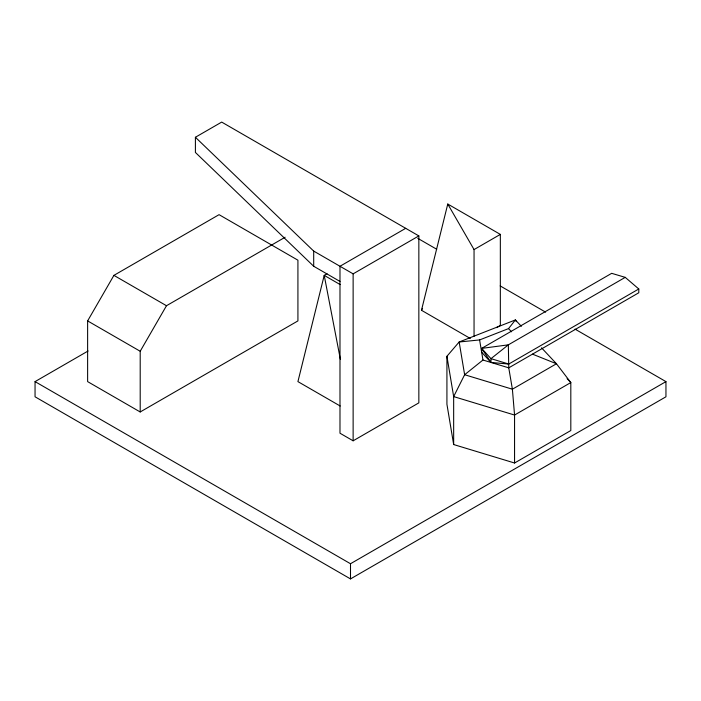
<?xml version="1.0" encoding="UTF-8"?>
<svg xmlns="http://www.w3.org/2000/svg" width="701" height="701" viewBox="0 0 701 701"><rect width="100%" height="100%" fill="white"/><g stroke="black" fill="none" stroke-linecap="round" stroke-linejoin="round"><path stroke-width="1.05" d="M470.292 338.469L421.476 310.28L447.764 204.044L500.339 234.397L500.339 325.457L496.58 327.63M87.625 320.909L113.912 275.37L219.062 214.664L297.925 260.194L297.925 320.909L140.2 411.969L87.625 381.616L87.625 320.909L140.2 351.262L140.2 411.969M140.2 351.262L166.487 305.724L285.141 237.227M421.476 310.28L422.563 308.405M541.531 347.819L556.463 363.758L570.816 382.562L570.816 430.528L514.56 463.002L453.661 444.548L446.923 404.24L446.923 356.283L459.155 341.992L479.598 339.941L508.54 328.603L515.401 319.936L521.369 326.315M638.786 288.978L508.76 364.047L490.98 362.452L481.648 352.191L481.648 348.397L611.675 273.329L625.231 277.359L638.786 288.978L638.786 292.773L508.76 367.841L482.963 360.025L464.632 374.728L453.661 396.591L453.661 444.548M339.985 281.443L313.697 266.266L195.404 152.441L195.404 137.265L221.691 122.088L418.847 235.913L418.847 402.865L353.129 440.806L339.985 433.218L339.985 266.266L405.704 228.324M575.013 329.111L665.95 381.616L665.95 396.792L350.5 578.912L35.05 396.792L35.05 381.616L88.098 350.991M327.025 273.749L324.212 275.37L297.925 381.616L340.169 406.002M195.404 137.265L313.697 251.089L353.129 273.854L418.847 235.913M474.051 336.296L474.051 249.574L500.339 234.397M625.231 277.359L508.348 344.839L490.98 358.658L490.98 362.452L481.648 348.397L508.348 344.839L508.76 367.841L512.387 389.204L514.56 415.045L514.56 463.002M35.05 381.616L350.5 563.735L665.95 381.616M508.76 364.047L490.98 358.658L481.648 348.397M532.48 354.145L556.463 363.758L512.387 389.204L464.632 374.728L459.155 341.992L515.401 319.936L516.313 321.689M417.761 238.322L436.705 249.258M500.172 285.903L545.641 312.155M340.169 284.588L324.212 275.37L340.362 359.262M113.912 275.37L166.487 305.724M567.091 378.601L570.816 382.562L514.56 415.045L453.661 396.591L446.923 356.283M508.54 328.603L511.528 331.792M447.764 204.044L474.051 249.574M479.598 339.941L482.963 360.025M353.129 273.854L353.129 440.806M350.5 563.735L350.5 578.912M313.697 251.089L313.697 266.266"/></g></svg>
